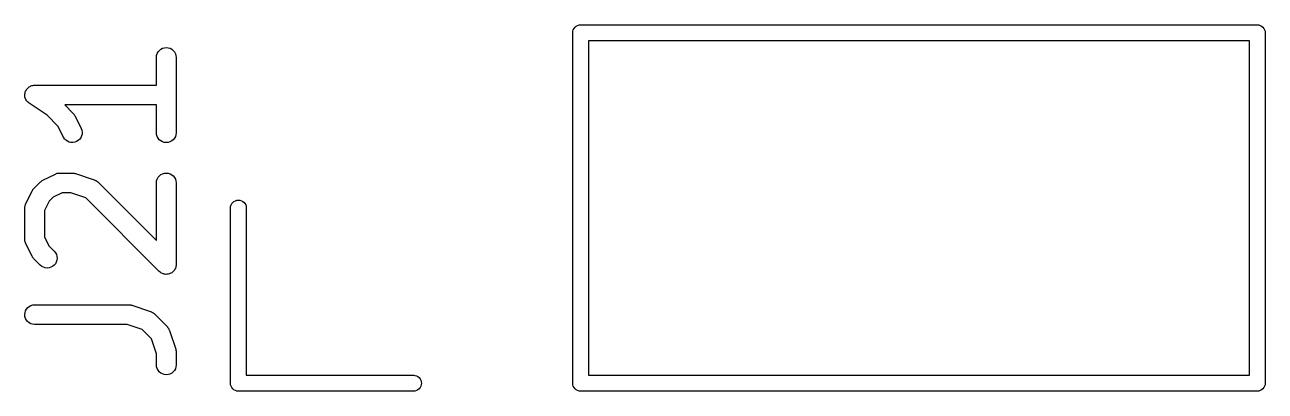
# Model space of a CAD drawing. Extents: x 0.26 to 6.88, y 0.69 to 3.68.
# Drawn here: x 4.5838 to 4.9547, y 2.1953 to 2.3047 of the extents above; entities that cross this region are included whole.
import ezdxf

# ---------------------------------------------------------------- set-up
doc = ezdxf.new("R2010")
doc.units = 0
doc.header["$MEASUREMENT"] = 0
doc.layers.add('BLACK', color=7, linetype='CONTINUOUS')

msp = doc.modelspace()

# ---------------------------------------------------------------- linework, layer by layer
at = {"layer": 'BLACK', "linetype": 'CONTINUOUS'}
for p, q in [((4.74803, 2.30368), (4.74832, 2.30404)), ((4.74832, 2.30404), (4.74868, 2.30434)), ((4.74868, 2.30434), (4.74909, 2.30456)), ((4.74909, 2.30456), (4.74954, 2.30469)), ((4.74954, 2.30469), (4.74988, 2.30472)), ((4.74988, 2.30472), (4.75, 2.30474)), ((4.74988, 2.30472), (4.74988, 2.30472)), ((4.75, 2.30474), (4.75012, 2.30472)), ((4.75012, 2.30472), (4.95225, 2.30472)), ((4.95225, 2.30472), (4.95236, 2.30474)), ((4.95236, 2.30474), (4.95248, 2.30472)), ((4.95248, 2.30472), (4.95283, 2.30469)), ((4.95283, 2.30469), (4.95327, 2.30456)), ((4.95327, 2.30456), (4.95368, 2.30434)), ((4.95368, 2.30434), (4.95404, 2.30404)), ((4.95404, 2.30404), (4.95434, 2.30368)), ((4.74763, 2.30236), (4.74767, 2.30283)), ((4.74764, 2.30225), (4.74763, 2.30236)), ((4.74764, 2.19775), (4.74764, 2.30225)), ((4.74767, 2.30283), (4.74781, 2.30327)), ((4.74781, 2.30327), (4.74803, 2.30368)), ((4.95434, 2.30368), (4.95456, 2.30327)), ((4.95456, 2.30327), (4.95469, 2.30283)), ((4.95469, 2.30283), (4.95474, 2.30236)), ((4.95474, 2.30236), (4.95472, 2.30225)), ((4.95472, 2.30225), (4.95472, 2.19775)), ((4.62336, 2.29616), (4.62364, 2.29666)), ((4.62364, 2.29666), (4.62401, 2.2971)), ((4.62401, 2.2971), (4.62446, 2.29747)), ((4.62446, 2.29747), (4.62497, 2.29773)), ((4.62497, 2.29773), (4.62552, 2.29789)), ((4.62552, 2.29789), (4.6261, 2.29795)), ((4.6261, 2.29795), (4.62667, 2.29789)), ((4.62667, 2.29789), (4.62722, 2.29772)), ((4.62722, 2.29772), (4.62773, 2.29744)), ((4.62773, 2.29744), (4.62817, 2.29708)), ((4.62817, 2.29708), (4.62854, 2.29663)), ((4.62854, 2.29663), (4.62881, 2.29612)), ((4.75236, 2.3), (4.75236, 2.2)), ((4.95, 2.3), (4.75236, 2.3)), ((4.95, 2.2), (4.95, 2.3)), ((4.62313, 2.29504), (4.62319, 2.29561)), ((4.62313, 2.29499), (4.62313, 2.29504)), ((4.62313, 2.2867), (4.62313, 2.29499)), ((4.62319, 2.29561), (4.62336, 2.29616)), ((4.62881, 2.29612), (4.62897, 2.29557)), ((4.62897, 2.29557), (4.62903, 2.29499)), ((4.62903, 2.29499), (4.62903, 2.2725)), ((4.58413, 2.28515), (4.58426, 2.2854)), ((4.58426, 2.2854), (4.58444, 2.28562)), ((4.58426, 2.2854), (4.58426, 2.2854)), ((4.58426, 2.2854), (4.58426, 2.2854)), ((4.58444, 2.28562), (4.58463, 2.28584)), ((4.58463, 2.28584), (4.58486, 2.28603)), ((4.58463, 2.28584), (4.58463, 2.28584)), ((4.58463, 2.28584), (4.58463, 2.28584)), ((4.58486, 2.28603), (4.58507, 2.28621)), ((4.58507, 2.28621), (4.58508, 2.28621)), ((4.58508, 2.28621), (4.58534, 2.28634)), ((4.58508, 2.28621), (4.58508, 2.28621)), ((4.58534, 2.28634), (4.58558, 2.28648)), ((4.58558, 2.28648), (4.58558, 2.28648)), ((4.58558, 2.28648), (4.58559, 2.28648)), ((4.58559, 2.28648), (4.58586, 2.28656)), ((4.58586, 2.28656), (4.58613, 2.28664)), ((4.58613, 2.28664), (4.58614, 2.28664)), ((4.58614, 2.28664), (4.58643, 2.28667)), ((4.58614, 2.28664), (4.58614, 2.28664)), ((4.58643, 2.28667), (4.58671, 2.2867)), ((4.58671, 2.2867), (4.62313, 2.2867)), ((4.58376, 2.28377), (4.58379, 2.28405)), ((4.58378, 2.28347), (4.58376, 2.28377)), ((4.58376, 2.28377), (4.58376, 2.28377)), ((4.58376, 2.28377), (4.58376, 2.28377)), ((4.58381, 2.2832), (4.58378, 2.28347)), ((4.58379, 2.28405), (4.58382, 2.28434)), ((4.58381, 2.28319), (4.58381, 2.2832)), ((4.58381, 2.2832), (4.58381, 2.2832)), ((4.58389, 2.28291), (4.58381, 2.28319)), ((4.58382, 2.28434), (4.58391, 2.28464)), ((4.58382, 2.28434), (4.58382, 2.28434)), ((4.58382, 2.28434), (4.58382, 2.28434)), ((4.58397, 2.28264), (4.58389, 2.28291)), ((4.58391, 2.28464), (4.58399, 2.28489)), ((4.58409, 2.28241), (4.58397, 2.28264)), ((4.58397, 2.28264), (4.58397, 2.28264)), ((4.58397, 2.28264), (4.58397, 2.28264)), ((4.58399, 2.28489), (4.58413, 2.28515)), ((4.58399, 2.28489), (4.58399, 2.28489)), ((4.58399, 2.28489), (4.58399, 2.28489)), ((4.58423, 2.28213), (4.58409, 2.28241)), ((4.58424, 2.28213), (4.58423, 2.28213)), ((4.58441, 2.28192), (4.58424, 2.28213)), ((4.58424, 2.28213), (4.58424, 2.28213)), ((4.5846, 2.28168), (4.58441, 2.28192)), ((4.58482, 2.28149), (4.5846, 2.28168)), ((4.5846, 2.28168), (4.5846, 2.28168)), ((4.5846, 2.28168), (4.5846, 2.28168)), ((4.58504, 2.28131), (4.58482, 2.28149)), ((4.58507, 2.28129), (4.58504, 2.28131)), ((4.58504, 2.28131), (4.58504, 2.28131)), ((4.58504, 2.28131), (4.58504, 2.28131)), ((4.58504, 2.28131), (4.58504, 2.28131)), ((4.59045, 2.2777), (4.58507, 2.28129)), ((4.62313, 2.28079), (4.59571, 2.28079)), ((4.59571, 2.28079), (4.59817, 2.27833)), ((4.59817, 2.27833), (4.5982, 2.27831)), ((4.5982, 2.27831), (4.5983, 2.27818)), ((4.5983, 2.27818), (4.59842, 2.27806)), ((4.59842, 2.27806), (4.59848, 2.27795)), ((4.59848, 2.27795), (4.59856, 2.27785)), ((4.59856, 2.27785), (4.59863, 2.27771)), ((4.62313, 2.2725), (4.62313, 2.28079)), ((4.59366, 2.2745), (4.59045, 2.2777)), ((4.59532, 2.27118), (4.59366, 2.2745)), ((4.59863, 2.27771), (4.59872, 2.27757)), ((4.59872, 2.27757), (4.6006, 2.27382)), ((4.59562, 2.27069), (4.59532, 2.27118)), ((4.59602, 2.27027), (4.59562, 2.27069)), ((4.60017, 2.27054), (4.59975, 2.27015)), ((4.60051, 2.27101), (4.60017, 2.27054)), ((4.60075, 2.27153), (4.60051, 2.27101)), ((4.6006, 2.27382), (4.60062, 2.27378)), ((4.60062, 2.27378), (4.60081, 2.27324)), ((4.60088, 2.27209), (4.60075, 2.27153)), ((4.60081, 2.27324), (4.6009, 2.27267)), ((4.6009, 2.27267), (4.60088, 2.27209)), ((4.62318, 2.27192), (4.62313, 2.2725)), ((4.62335, 2.27137), (4.62318, 2.27192)), ((4.62362, 2.27086), (4.62335, 2.27137)), ((4.62398, 2.27042), (4.62362, 2.27086)), ((4.62443, 2.27005), (4.62398, 2.27042)), ((4.62851, 2.27083), (4.62814, 2.27039)), ((4.62879, 2.27133), (4.62851, 2.27083)), ((4.62897, 2.27188), (4.62879, 2.27133)), ((4.62903, 2.27246), (4.62897, 2.27188)), ((4.62903, 2.2725), (4.62903, 2.27246)), ((4.59649, 2.26994), (4.59602, 2.27027)), ((4.59701, 2.2697), (4.59649, 2.26994)), ((4.59757, 2.26957), (4.59701, 2.2697)), ((4.59815, 2.26955), (4.59757, 2.26957)), ((4.59872, 2.26964), (4.59815, 2.26955)), ((4.59926, 2.26985), (4.59872, 2.26964)), ((4.59975, 2.27015), (4.59926, 2.26985)), ((4.62493, 2.26978), (4.62443, 2.27005)), ((4.62548, 2.2696), (4.62493, 2.26978)), ((4.62606, 2.26954), (4.62548, 2.2696)), ((4.62663, 2.2696), (4.62606, 2.26954)), ((4.62718, 2.26976), (4.62663, 2.2696)), ((4.62769, 2.27003), (4.62718, 2.26976)), ((4.62814, 2.27039), (4.62769, 2.27003)), ((4.58914, 2.25827), (4.59289, 2.26014)), ((4.59289, 2.26014), (4.59292, 2.26016)), ((4.59292, 2.26016), (4.59301, 2.26019)), ((4.59301, 2.26019), (4.59308, 2.26023)), ((4.59308, 2.26023), (4.59328, 2.26029)), ((4.59328, 2.26029), (4.59346, 2.26036)), ((4.59346, 2.26036), (4.59355, 2.26037)), ((4.59355, 2.26037), (4.59363, 2.2604)), ((4.59363, 2.2604), (4.59383, 2.26042)), ((4.59383, 2.26042), (4.59403, 2.26045)), ((4.59403, 2.26045), (4.59412, 2.26044)), ((4.59412, 2.26044), (4.59421, 2.26045)), ((4.59421, 2.26045), (4.59796, 2.26045)), ((4.59796, 2.26045), (4.598, 2.26045)), ((4.598, 2.26045), (4.59816, 2.26043)), ((4.59816, 2.26043), (4.59833, 2.26043)), ((4.59833, 2.26043), (4.59845, 2.2604)), ((4.59845, 2.2604), (4.59857, 2.26039)), ((4.59857, 2.26039), (4.59873, 2.26034)), ((4.59873, 2.26034), (4.59889, 2.2603)), ((4.59889, 2.2603), (4.60451, 2.25843)), ((4.62364, 2.25917), (4.62401, 2.25961)), ((4.62401, 2.25961), (4.62446, 2.25997)), ((4.62446, 2.25997), (4.62497, 2.26024)), ((4.62497, 2.26024), (4.62552, 2.2604)), ((4.62552, 2.2604), (4.6261, 2.26045)), ((4.6261, 2.26045), (4.62667, 2.26039)), ((4.62667, 2.26039), (4.62722, 2.26022)), ((4.62722, 2.26022), (4.62773, 2.25995)), ((4.62773, 2.25995), (4.62817, 2.25958)), ((4.62817, 2.25958), (4.62854, 2.25913)), ((4.58621, 2.25549), (4.58627, 2.25559)), ((4.58627, 2.25559), (4.58639, 2.25571)), ((4.58639, 2.25571), (4.58649, 2.25584)), ((4.58649, 2.25584), (4.58837, 2.25771)), ((4.58837, 2.25771), (4.5884, 2.25774)), ((4.5884, 2.25774), (4.58853, 2.25784)), ((4.58853, 2.25784), (4.58865, 2.25796)), ((4.58865, 2.25796), (4.58875, 2.25802)), ((4.58875, 2.25802), (4.58885, 2.2581)), ((4.58885, 2.2581), (4.589, 2.25818)), ((4.589, 2.25818), (4.58914, 2.25827)), ((4.60451, 2.25843), (4.60455, 2.25841)), ((4.60455, 2.25841), (4.60463, 2.25838)), ((4.60463, 2.25838), (4.60472, 2.25835)), ((4.60472, 2.25835), (4.60489, 2.25826)), ((4.60489, 2.25826), (4.60508, 2.25817)), ((4.60508, 2.25817), (4.60515, 2.25812)), ((4.60515, 2.25812), (4.60522, 2.25808)), ((4.60522, 2.25808), (4.60538, 2.25795)), ((4.60538, 2.25795), (4.60554, 2.25783)), ((4.60554, 2.25783), (4.6056, 2.25777)), ((4.6056, 2.25777), (4.60567, 2.25771)), ((4.60567, 2.25771), (4.62313, 2.24026)), ((4.62313, 2.25754), (4.62319, 2.25811)), ((4.62313, 2.2575), (4.62313, 2.25754)), ((4.62313, 2.24026), (4.62313, 2.2575)), ((4.62319, 2.25811), (4.62336, 2.25866)), ((4.62336, 2.25866), (4.62364, 2.25917)), ((4.62854, 2.25913), (4.62881, 2.25862)), ((4.62881, 2.25862), (4.62897, 2.25807)), ((4.62897, 2.25807), (4.62903, 2.2575)), ((4.62903, 2.2575), (4.62903, 2.23313)), ((4.58407, 2.25132), (4.58594, 2.25507)), ((4.58594, 2.25507), (4.58596, 2.25511)), ((4.58596, 2.25511), (4.58605, 2.25525)), ((4.58605, 2.25525), (4.58613, 2.25539)), ((4.58613, 2.25539), (4.58621, 2.25549)), ((4.59101, 2.252), (4.58966, 2.2493)), ((4.59221, 2.2532), (4.59101, 2.252)), ((4.5949, 2.25455), (4.59221, 2.2532)), ((4.59748, 2.25455), (4.5949, 2.25455)), ((4.60199, 2.25304), (4.59748, 2.25455)), ((4.62399, 2.23104), (4.60199, 2.25304)), ((4.64596, 2.25168), (4.64632, 2.25197)), ((4.64632, 2.25197), (4.64673, 2.25219)), ((4.64673, 2.25219), (4.64717, 2.25233)), ((4.64717, 2.25233), (4.64764, 2.25237)), ((4.64764, 2.25237), (4.6481, 2.25233)), ((4.6481, 2.25233), (4.64855, 2.25219)), ((4.64855, 2.25219), (4.64896, 2.25197)), ((4.64896, 2.25197), (4.64932, 2.25168)), ((4.58376, 2.25021), (4.5838, 2.25041)), ((4.58377, 2.25013), (4.58376, 2.25021)), ((4.58376, 2.25004), (4.58377, 2.25013)), ((4.58376, 2.25), (4.58376, 2.25004)), ((4.58376, 2.24063), (4.58376, 2.25)), ((4.5838, 2.25041), (4.58382, 2.25061)), ((4.58382, 2.25061), (4.58385, 2.2507)), ((4.58385, 2.2507), (4.58386, 2.25078)), ((4.58386, 2.25078), (4.58393, 2.25097)), ((4.58393, 2.25097), (4.58399, 2.25116)), ((4.58399, 2.25116), (4.58404, 2.25124)), ((4.58404, 2.25124), (4.58407, 2.25132)), ((4.58966, 2.2493), (4.58966, 2.24132)), ((4.64528, 2.25012), (4.64531, 2.25046)), ((4.64528, 2.19775), (4.64528, 2.25012)), ((4.64531, 2.25046), (4.64544, 2.25091)), ((4.64544, 2.25091), (4.64566, 2.25132)), ((4.64566, 2.25132), (4.64596, 2.25168)), ((4.64932, 2.25168), (4.64961, 2.25132)), ((4.64961, 2.25132), (4.64983, 2.25091)), ((4.64983, 2.25091), (4.64997, 2.25046)), ((4.64997, 2.25046), (4.65, 2.25012)), ((4.65, 2.25012), (4.65, 2.2)), ((4.58966, 2.24132), (4.59101, 2.23863)), ((4.58376, 2.24054), (4.58376, 2.24063)), ((4.58376, 2.24045), (4.58376, 2.24054)), ((4.58379, 2.24025), (4.58376, 2.24045)), ((4.58381, 2.24005), (4.58379, 2.24025)), ((4.58384, 2.23997), (4.58381, 2.24005)), ((4.58385, 2.23988), (4.58384, 2.23997)), ((4.58392, 2.23969), (4.58385, 2.23988)), ((4.58398, 2.2395), (4.58392, 2.23969)), ((4.58402, 2.23942), (4.58398, 2.2395)), ((4.58405, 2.23934), (4.58402, 2.23942)), ((4.58407, 2.23931), (4.58405, 2.23934)), ((4.58594, 2.23556), (4.58407, 2.23931)), ((4.59101, 2.23863), (4.59255, 2.23709)), ((4.59255, 2.23709), (4.59257, 2.23706)), ((4.59257, 2.23706), (4.59293, 2.23661)), ((4.58603, 2.23542), (4.58594, 2.23556)), ((4.58611, 2.23527), (4.58603, 2.23542)), ((4.58618, 2.23517), (4.58611, 2.23527)), ((4.58625, 2.23507), (4.58618, 2.23517)), ((4.58636, 2.23495), (4.58625, 2.23507)), ((4.58647, 2.23482), (4.58636, 2.23495)), ((4.58649, 2.23479), (4.58647, 2.23482)), ((4.58837, 2.23291), (4.58649, 2.23479)), ((4.5929, 2.23334), (4.59253, 2.2329)), ((4.59318, 2.23385), (4.5929, 2.23334)), ((4.59293, 2.23661), (4.5932, 2.2361)), ((4.59335, 2.2344), (4.59318, 2.23385)), ((4.5932, 2.2361), (4.59336, 2.23555)), ((4.59341, 2.23497), (4.59335, 2.2344)), ((4.59336, 2.23555), (4.59341, 2.23497)), ((4.58881, 2.23255), (4.58837, 2.23291)), ((4.58932, 2.23228), (4.58881, 2.23255)), ((4.58987, 2.23211), (4.58932, 2.23228)), ((4.59045, 2.23205), (4.58987, 2.23211)), ((4.59102, 2.2321), (4.59045, 2.23205)), ((4.59157, 2.23227), (4.59102, 2.2321)), ((4.59208, 2.23254), (4.59157, 2.23227)), ((4.59253, 2.2329), (4.59208, 2.23254)), ((4.62421, 2.23086), (4.62399, 2.23104)), ((4.62443, 2.23068), (4.62421, 2.23086)), ((4.62444, 2.23067), (4.62443, 2.23068)), ((4.62443, 2.23068), (4.62443, 2.23068)), ((4.62468, 2.23054), (4.62444, 2.23067)), ((4.62493, 2.23041), (4.62468, 2.23054)), ((4.62494, 2.2304), (4.62493, 2.23041)), ((4.62521, 2.23032), (4.62494, 2.2304)), ((4.62494, 2.2304), (4.62494, 2.2304)), ((4.62548, 2.23023), (4.62521, 2.23032)), ((4.62549, 2.23023), (4.62548, 2.23023)), ((4.62578, 2.2302), (4.62549, 2.23023)), ((4.62549, 2.23023), (4.62549, 2.23023)), ((4.62606, 2.23017), (4.62578, 2.2302)), ((4.62607, 2.23017), (4.62606, 2.23017)), ((4.62606, 2.23017), (4.62606, 2.23017)), ((4.62635, 2.2302), (4.62607, 2.23017)), ((4.62663, 2.23023), (4.62635, 2.2302)), ((4.62664, 2.23023), (4.62663, 2.23023)), ((4.62691, 2.23031), (4.62664, 2.23023)), ((4.62664, 2.23023), (4.62664, 2.23023)), ((4.62718, 2.23039), (4.62691, 2.23031)), ((4.62719, 2.23039), (4.62718, 2.23039)), ((4.62745, 2.23053), (4.62719, 2.23039)), ((4.62719, 2.23039), (4.62719, 2.23039)), ((4.62769, 2.23066), (4.62745, 2.23053)), ((4.6277, 2.23066), (4.62769, 2.23066)), ((4.62793, 2.23084), (4.6277, 2.23066)), ((4.6277, 2.23066), (4.6277, 2.23066)), ((4.62814, 2.23102), (4.62793, 2.23084)), ((4.62815, 2.23102), (4.62814, 2.23102)), ((4.62833, 2.23124), (4.62815, 2.23102)), ((4.62815, 2.23102), (4.62815, 2.23102)), ((4.62851, 2.23146), (4.62833, 2.23124)), ((4.62852, 2.23146), (4.62851, 2.23146)), ((4.62866, 2.23172), (4.62852, 2.23147)), ((4.62852, 2.23147), (4.62852, 2.23146)), ((4.62879, 2.23196), (4.62866, 2.23172)), ((4.6288, 2.23197), (4.62879, 2.23197)), ((4.62879, 2.23197), (4.62879, 2.23196)), ((4.62888, 2.23224), (4.6288, 2.23197)), ((4.62897, 2.23251), (4.62888, 2.23224)), ((4.629, 2.2328), (4.62897, 2.23252)), ((4.62897, 2.23252), (4.62897, 2.23252)), ((4.62897, 2.23252), (4.62897, 2.23251)), ((4.62903, 2.23309), (4.629, 2.2328)), ((4.62903, 2.23313), (4.62903, 2.2331)), ((4.62903, 2.2331), (4.62903, 2.2331)), ((4.62903, 2.2331), (4.62903, 2.2331)), ((4.62903, 2.2331), (4.62903, 2.23309)), ((4.58376, 2.21815), (4.58382, 2.21872)), ((4.58382, 2.21872), (4.58399, 2.21927)), ((4.58399, 2.21927), (4.58426, 2.21978)), ((4.58426, 2.21978), (4.58463, 2.22022)), ((4.58463, 2.22022), (4.58507, 2.22059)), ((4.58507, 2.22059), (4.58558, 2.22086)), ((4.58558, 2.22086), (4.58613, 2.22103)), ((4.58613, 2.22103), (4.58671, 2.22108)), ((4.58671, 2.22108), (4.61483, 2.22108)), ((4.61483, 2.22108), (4.61487, 2.22108)), ((4.61487, 2.22108), (4.61504, 2.22106)), ((4.61504, 2.22106), (4.6152, 2.22106)), ((4.6152, 2.22106), (4.61532, 2.22103)), ((4.61532, 2.22103), (4.61544, 2.22102)), ((4.61544, 2.22102), (4.6156, 2.22097)), ((4.6156, 2.22097), (4.61576, 2.22093)), ((4.61576, 2.22093), (4.62139, 2.21906)), ((4.62139, 2.21906), (4.62143, 2.21904)), ((4.62143, 2.21904), (4.62151, 2.21901)), ((4.62151, 2.21901), (4.62159, 2.21898)), ((4.62159, 2.21898), (4.62177, 2.21888)), ((4.62177, 2.21888), (4.62195, 2.2188)), ((4.62195, 2.2188), (4.62202, 2.21875)), ((4.62202, 2.21875), (4.6221, 2.21871)), ((4.6221, 2.21871), (4.62225, 2.21858)), ((4.62225, 2.21858), (4.62242, 2.21846)), ((4.58381, 2.21758), (4.58376, 2.21815)), ((4.58397, 2.21702), (4.58381, 2.21758)), ((4.58424, 2.21651), (4.58397, 2.21702)), ((4.5846, 2.21606), (4.58424, 2.21651)), ((4.58504, 2.21569), (4.5846, 2.21606)), ((4.58554, 2.21542), (4.58504, 2.21569)), ((4.58609, 2.21524), (4.58554, 2.21542)), ((4.58667, 2.21518), (4.58609, 2.21524)), ((4.58671, 2.21518), (4.58667, 2.21518)), ((4.61435, 2.21518), (4.58671, 2.21518)), ((4.61886, 2.21367), (4.61435, 2.21518)), ((4.62242, 2.21846), (4.62247, 2.2184)), ((4.62247, 2.2184), (4.62254, 2.21834)), ((4.62254, 2.21834), (4.62629, 2.21459)), ((4.62162, 2.21091), (4.61886, 2.21367)), ((4.62629, 2.21459), (4.62632, 2.21456)), ((4.62632, 2.21456), (4.62637, 2.2145)), ((4.62637, 2.2145), (4.62644, 2.21444)), ((4.62644, 2.21444), (4.62655, 2.21427)), ((4.62655, 2.21427), (4.62668, 2.21411)), ((4.62668, 2.21411), (4.62672, 2.21404)), ((4.62672, 2.21404), (4.62677, 2.21396)), ((4.62677, 2.21396), (4.62685, 2.21378)), ((4.62685, 2.21378), (4.62694, 2.2136)), ((4.62694, 2.2136), (4.62697, 2.21352)), ((4.62697, 2.21352), (4.627, 2.21344)), ((4.627, 2.21344), (4.62888, 2.20781)), ((4.62313, 2.2064), (4.62162, 2.21091)), ((4.62888, 2.20781), (4.62889, 2.20777)), ((4.62889, 2.20777), (4.62893, 2.20761)), ((4.62893, 2.20761), (4.62897, 2.20745)), ((4.62897, 2.20745), (4.62899, 2.20733)), ((4.62313, 2.20313), (4.62313, 2.2064)), ((4.62899, 2.20733), (4.62901, 2.20721)), ((4.62901, 2.20721), (4.62901, 2.20705)), ((4.62901, 2.20705), (4.62903, 2.20688)), ((4.62903, 2.20688), (4.62903, 2.20313)), ((4.62318, 2.20256), (4.62313, 2.20313)), ((4.62335, 2.20201), (4.62318, 2.20256)), ((4.62362, 2.2015), (4.62335, 2.20201)), ((4.62398, 2.20105), (4.62362, 2.2015)), ((4.62443, 2.20068), (4.62398, 2.20105)), ((4.62493, 2.20041), (4.62443, 2.20068)), ((4.62548, 2.20024), (4.62493, 2.20041)), ((4.62606, 2.20018), (4.62548, 2.20024)), ((4.62663, 2.20023), (4.62606, 2.20018)), ((4.62718, 2.20039), (4.62663, 2.20023)), ((4.62769, 2.20066), (4.62718, 2.20039)), ((4.62814, 2.20102), (4.62769, 2.20066)), ((4.62851, 2.20146), (4.62814, 2.20102)), ((4.62879, 2.20197), (4.62851, 2.20146)), ((4.62897, 2.20252), (4.62879, 2.20197)), ((4.62903, 2.20309), (4.62897, 2.20252)), ((4.62903, 2.20313), (4.62903, 2.20309)), ((4.65, 2.2), (4.70012, 2.2)), ((4.70012, 2.2), (4.70046, 2.19997)), ((4.70046, 2.19997), (4.70091, 2.19983)), ((4.75236, 2.2), (4.95, 2.2)), ((4.64526, 2.19764), (4.64528, 2.19775)), ((4.64531, 2.19717), (4.64526, 2.19764)), ((4.64544, 2.19673), (4.64531, 2.19717)), ((4.64566, 2.19632), (4.64544, 2.19673)), ((4.64596, 2.19596), (4.64566, 2.19632)), ((4.70091, 2.19983), (4.70132, 2.19961)), ((4.70132, 2.19961), (4.70168, 2.19932)), ((4.70168, 2.19932), (4.70197, 2.19896)), ((4.70197, 2.19632), (4.70168, 2.19596)), ((4.70197, 2.19896), (4.70219, 2.19855)), ((4.70219, 2.19673), (4.70197, 2.19632)), ((4.70219, 2.19855), (4.70233, 2.1981)), ((4.70233, 2.19717), (4.70219, 2.19673)), ((4.70233, 2.1981), (4.70237, 2.19764)), ((4.70237, 2.19764), (4.70233, 2.19717)), ((4.74763, 2.19764), (4.74764, 2.19775)), ((4.74767, 2.19717), (4.74763, 2.19764)), ((4.74781, 2.19673), (4.74767, 2.19717)), ((4.74803, 2.19632), (4.74781, 2.19673)), ((4.74832, 2.19596), (4.74803, 2.19632)), ((4.95434, 2.19632), (4.95404, 2.19596)), ((4.95456, 2.19673), (4.95434, 2.19632)), ((4.95469, 2.19717), (4.95456, 2.19673)), ((4.95474, 2.19764), (4.95469, 2.19717)), ((4.95472, 2.19775), (4.95474, 2.19764)), ((4.64632, 2.19566), (4.64596, 2.19596)), ((4.64673, 2.19544), (4.64632, 2.19566)), ((4.64717, 2.19531), (4.64673, 2.19544)), ((4.64764, 2.19526), (4.64717, 2.19531)), ((4.64775, 2.19528), (4.64764, 2.19526)), ((4.70012, 2.19528), (4.64775, 2.19528)), ((4.70046, 2.19531), (4.70012, 2.19528)), ((4.70091, 2.19544), (4.70046, 2.19531)), ((4.70132, 2.19566), (4.70091, 2.19544)), ((4.70168, 2.19596), (4.70132, 2.19566)), ((4.74868, 2.19566), (4.74832, 2.19596)), ((4.74909, 2.19544), (4.74868, 2.19566)), ((4.74954, 2.19531), (4.74909, 2.19544)), ((4.75, 2.19526), (4.74954, 2.19531)), ((4.75012, 2.19528), (4.75, 2.19526)), ((4.95225, 2.19528), (4.75012, 2.19528)), ((4.95236, 2.19526), (4.95225, 2.19528)), ((4.95248, 2.19528), (4.95236, 2.19526)), ((4.95283, 2.19531), (4.95248, 2.19528)), ((4.95248, 2.19528), (4.95248, 2.19528)), ((4.95327, 2.19544), (4.95283, 2.19531)), ((4.95368, 2.19566), (4.95327, 2.19544)), ((4.95404, 2.19596), (4.95368, 2.19566))]:
    msp.add_line(p, q, dxfattribs=at)

doc.saveas('drawing.dxf')
